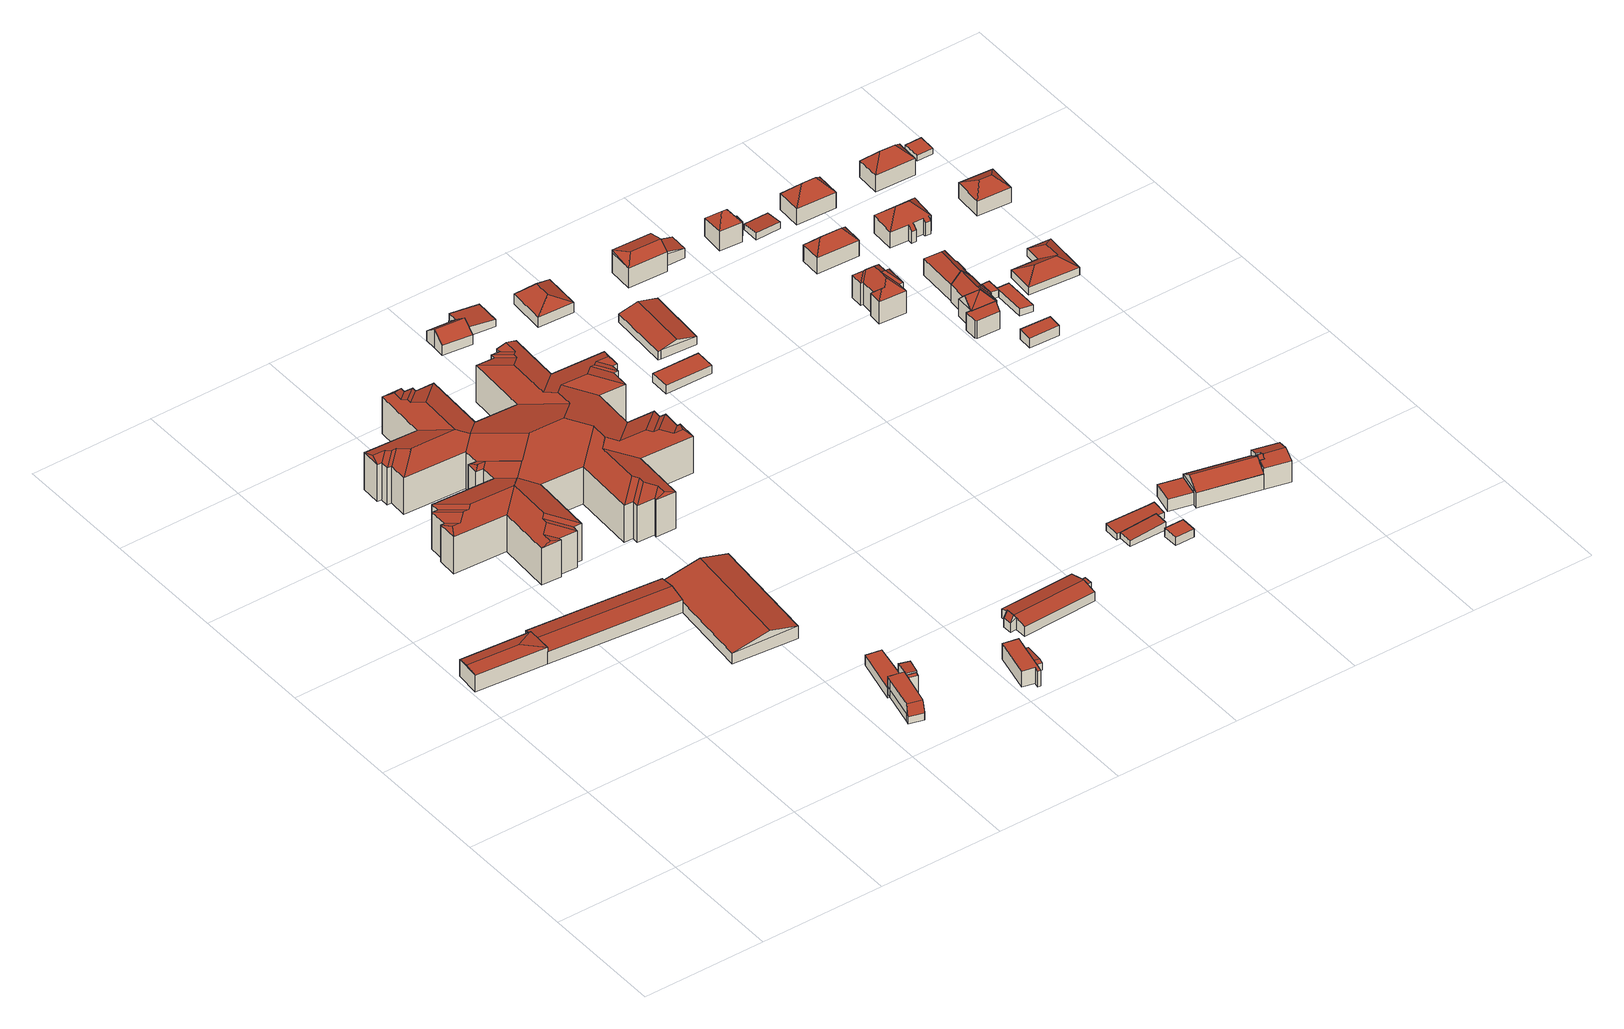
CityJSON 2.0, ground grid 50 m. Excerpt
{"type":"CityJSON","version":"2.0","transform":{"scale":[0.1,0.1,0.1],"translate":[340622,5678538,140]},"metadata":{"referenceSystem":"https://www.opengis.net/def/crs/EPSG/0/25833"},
"CityObjects":{
"building1":{"type":"Building","attributes":{"Gemeindeschluessel":14729160,"Geometrietyp2DReferenz":"3000","function":"31001_2000","roofType":"9999"},"children":["building1-1","building1-2","building1-3"]},
"building1-1":{"type":"BuildingPart","attributes":{"Dachtyp_tdc":"tdcGableRoof","Dachneigung":10.26,"QualitaetDacherkennung":90,"Geometrietyp2DReferenz":"3000","roofType":"3100","measuredHeight":6.62},"parents":["building1"],"geometry":[{"type":"MultiSurface","lod":"2","boundaries":[[[0,1,2,3,4]],[[5,6,7,8]],[[6,9,10,11,7]],[[12,13,14,15,16]],[[1,0,16,15]],[[5,14,13,6]],[[6,13,12,9]],[[9,12,16,0]],[[11,3,2,8,7]],[[4,10,9,0]],[[3,11,10,4]],[[8,2,1,5]],[[15,14,5,1]]],"semantics":{"surfaces":[{"type":"WallSurface"},{"type":"RoofSurface"},{"type":"GroundSurface"},{"type":"ClosureSurface"}],"values":[0,0,0,1,1,0,0,0,2,0,3,3,3]}}]},
"building1-2":{"type":"BuildingPart","attributes":{"Dachtyp_tdc":"tdcGableRoof","Dachneigung":13.82,"QualitaetDacherkennung":91,"Geometrietyp2DReferenz":"3000","roofType":"3100","measuredHeight":8.14},"parents":["building1"],"geometry":[{"type":"MultiSurface","lod":"2","boundaries":[[[17,18,19,20]],[[18,21,22,19]],[[10,17,20,11]],[[21,18,23]],[[17,10,24]],[[18,17,24,23]],[[10,4,21,23,24]],[[20,19,22,3,11]],[[3,22,21,4]],[[11,3,4,10]]],"semantics":{"surfaces":[{"type":"WallSurface"},{"type":"RoofSurface"},{"type":"GroundSurface"},{"type":"ClosureSurface"}],"values":[0,0,0,0,0,1,1,2,0,3]}}]},
"building1-3":{"type":"BuildingPart","attributes":{"Dachtyp_tdc":"tdcHipAndGableRoof","Dachneigung":10.05,"QualitaetDacherkennung":74,"Geometrietyp2DReferenz":"3000","roofType":"5000","measuredHeight":8.14},"parents":["building1"],"geometry":[{"type":"MultiSurface","lod":"2","boundaries":[[[25,26,14,5,8,27]],[[28,29,30,2,1]],[[29,25,27,30]],[[28,26,31]],[[25,29,32]],[[26,25,32,31]],[[29,28,31,32]],[[27,8,2,30]],[[28,1,15,14,26]],[[1,2,8,5]],[[1,5,14,15]]],"semantics":{"surfaces":[{"type":"WallSurface"},{"type":"RoofSurface"},{"type":"GroundSurface"},{"type":"ClosureSurface"}],"values":[0,0,0,1,0,1,1,2,0,3,3]}}]},
"building2":{"type":"Building","attributes":{"Dachtyp_tdc":"tdcFreeFormRoof","Gemeindeschluessel":14729160,"Dachneigung":0.127,"QualitaetDacherkennung":85,"Geometrietyp2DReferenz":"3000","function":"31001_9998","roofType":"5000","measuredHeight":7.54},"geometry":[{"type":"MultiSurface","lod":"2","boundaries":[[[33,34,35,36]],[[34,37,38,35]],[[37,39,40,38]],[[39,41,42,40]],[[41,43,44,42]],[[43,45,46,44]],[[45,47,48,46]],[[47,49,50,48]],[[49,51,52,50]],[[51,53,54,52]],[[53,55,56,54]],[[55,33,36,56]],[[57,58,59,60,61,62,63,64]],[[41,65,66,43]],[[67,62,61,68,66,65]],[[45,66,68,47]],[[47,68,61,49]],[[37,67,65,39]],[[34,63,62,67,37]],[[43,66,45]],[[39,65,41]],[[33,64,63,34]],[[55,57,64,33]],[[61,60,49]],[[49,60,59,51]],[[51,59,58,53]],[[53,58,57,55]],[[36,35,38,40,42,44,46,48,50,52,54,56]]],"semantics":{"surfaces":[{"type":"WallSurface"},{"type":"RoofSurface"},{"type":"GroundSurface"}],"values":[0,0,0,0,0,0,0,0,0,0,0,0,1,1,1,0,0,0,0,0,0,0,0,0,0,0,0,2]}}]},
"building3":{"type":"Building","attributes":{"Gemeindeschluessel":14729160,"Geometrietyp2DReferenz":"3000","function":"31001_9998","roofType":"9999"},"children":["building3-1","building3-2","building3-3"]},
"building3-1":{"type":"BuildingPart","attributes":{"Dachtyp_tdc":"tdcPolyFlatRoof","Dachneigung":3.88,"QualitaetDacherkennung":78,"Geometrietyp2DReferenz":"3000","roofType":"2100","measuredHeight":8.46},"parents":["building3"],"geometry":[{"type":"MultiSurface","lod":"2","boundaries":[[[69,70,71,72,73]],[[70,74,75,76,71]],[[74,70,69,77]],[[78,72,71,76]],[[69,73,79,80,77]],[[73,72,78,79]],[[80,75,74,77]],[[78,76,75,80,79]]],"semantics":{"surfaces":[{"type":"WallSurface"},{"type":"RoofSurface"},{"type":"GroundSurface"},{"type":"ClosureSurface"}],"values":[0,0,1,2,0,3,0,3]}}]},
"building3-2":{"type":"BuildingPart","attributes":{"Dachtyp_tdc":"tdcFreeFormRoof","Dachneigung":50.53,"QualitaetDacherkennung":9,"Geometrietyp2DReferenz":"3000","roofType":"5000","measuredHeight":8.52},"parents":["building3"],"geometry":[{"type":"MultiSurface","lod":"2","boundaries":[[[75,81,82,76]],[[81,83,84,82]],[[83,85,86,87,84]],[[88,89,83,81]],[[88,81,75]],[[89,88,75,80,85]],[[89,85,83]],[[87,78,76,82,84]],[[79,86,85,80]],[[76,78,79,80,75]],[[79,78,87,86]]],"semantics":{"surfaces":[{"type":"WallSurface"},{"type":"RoofSurface"},{"type":"GroundSurface"},{"type":"ClosureSurface"}],"values":[0,0,0,1,1,1,1,2,0,3,3]}}]},
"building3-3":{"type":"BuildingPart","attributes":{"Dachtyp_tdc":"tdcPolyFlatRoof","Dachneigung":0,"QualitaetDacherkennung":51,"Geometrietyp2DReferenz":"3000","roofType":"1000","measuredHeight":4.43},"parents":["building3"],"geometry":[{"type":"MultiSurface","lod":"2","boundaries":[[[90,73,72,91]],[[86,92,93,87]],[[92,94,95,93]],[[94,96,97,95]],[[96,98,99,97]],[[98,100,101,99]],[[100,102,103,101]],[[102,90,91,103]],[[102,100,98,96,94,92,86,79,73,90]],[[91,72,78,87,93,95,97,99,101,103]],[[78,72,73,79]],[[78,79,86,87]]],"semantics":{"surfaces":[{"type":"WallSurface"},{"type":"RoofSurface"},{"type":"GroundSurface"},{"type":"ClosureSurface"}],"values":[0,0,0,0,0,0,0,0,1,2,3,3]}}]},
"building4":{"type":"Building","attributes":{"name":"Muldentalkliniken Krankenhaus Grimma","Dachtyp_tdc":"tdcFreeFormRoof","Gemeindeschluessel":14729160,"Dachneigung":14.28,"QualitaetDacherkennung":8,"Geometrietyp2DReferenz":"3000","function":"31001_3051","roofType":"5000","measuredHeight":21.19},"geometry":[{"type":"MultiSurface","lod":"2","boundaries":[[[104,105,106,107]],[[105,108,109,106]],[[108,110,111,109]],[[110,112,113,111]],[[112,114,115,113]],[[114,116,117,115]],[[116,118,119,117]],[[118,120,121,119]],[[120,122,123,121]],[[122,124,125,123]],[[124,126,127,125]],[[126,128,129,127]],[[128,130,131,129]],[[130,132,133,131]],[[132,134,135,133]],[[134,136,137,135]],[[136,138,139,137]],[[138,140,141,139]],[[140,142,143,141]],[[142,144,145,143]],[[144,146,147,145]],[[146,148,149,147]],[[148,150,151,149]],[[150,152,153,151]],[[152,154,155,153]],[[154,156,157,155]],[[156,158,159,157]],[[158,160,161,159]],[[160,162,163,161]],[[162,164,165,163]],[[164,166,167,165]],[[166,168,169,167]],[[168,170,171,169]],[[170,172,173,171]],[[172,174,175,173]],[[174,176,177,175]],[[176,178,179,177]],[[178,180,181,179]],[[180,182,183,181]],[[182,184,185,183]],[[184,186,187,185]],[[186,188,189,187]],[[188,190,191,189]],[[190,192,193,191]],[[192,194,195,193]],[[194,196,197,195]],[[196,198,199,197]],[[198,200,201,199]],[[200,202,203,201]],[[202,204,205,203]],[[204,206,207,205]],[[206,208,209,207]],[[208,210,211,209]],[[210,212,213,211]],[[212,214,215,213]],[[214,216,217,215]],[[216,218,219,217]],[[218,220,221,219]],[[220,222,223,221]],[[222,224,225,223]],[[224,226,227,225]],[[226,228,229,227]],[[228,230,231,229]],[[230,104,107,231]],[[232,233,234,235,236,237,238,230,228]],[[239,232,228,226]],[[240,239,226,224]],[[241,240,224,222]],[[242,241,222,220]],[[243,242,220,218]],[[243,218,216]],[[244,233,232,239,240,241,242,243,216,214]],[[245,246,247,248,249,244,214,212]],[[245,212,210]],[[246,245,210,208]],[[247,246,208,206]],[[248,247,206,204]],[[249,248,204,202]],[[234,233,244,249,202,200]],[[250,251,252,235,234,200,198]],[[253,254,250,198,196]],[[255,253,196,194]],[[256,255,194,192]],[[257,256,192,190]],[[258,257,190,188]],[[258,188,186]],[[254,253,255,256,257,258,186,184]],[[259,260,261,262,263,254,184,182]],[[259,182,180]],[[260,259,180,178]],[[261,260,178,176]],[[262,261,176,174]],[[263,262,174,172]],[[251,250,254,263,172,170]],[[264,252,251,170,168]],[[265,266,267,264,168,166]],[[265,166,164]],[[266,265,164,162]],[[268,267,266,162,160]],[[269,270,268,160,158]],[[271,269,158,156]],[[272,271,156,154]],[[273,272,154,152]],[[274,273,152,150]],[[274,150,148]],[[275,270,269,271,272,273,274,148,146]],[[276,277,278,279,280,275,146,144]],[[276,144,142]],[[277,276,142,140]],[[278,277,140,138]],[[279,278,138,136]],[[280,279,136,134]],[[268,270,275,280,134,132]],[[236,235,252,264,267,268,132,130]],[[281,282,237,236,130,128]],[[283,281,128,126]],[[284,283,126,124]],[[285,284,124,122]],[[286,285,122,120]],[[286,120,118]],[[282,281,283,284,285,286,118,116]],[[287,288,289,290,291,238,237,282,116,114]],[[287,114,112]],[[288,287,112,110]],[[289,288,110,108]],[[290,289,108,105]],[[291,290,105,104]],[[238,291,104,230]],[[107,106,109,111,113,115,117,119,121,123,125,127,129,131,133,135,137,139,141,143,145,147,149,151,153,155,157,159,161,163,165,167,169,171,173,175,177,179,181,183,185,187,189,191,193,195,197,199,201,203,205,207,209,211,213,215,217,219,221,223,225,227,229,231]]],"semantics":{"surfaces":[{"type":"WallSurface"},{"type":"RoofSurface"},{"type":"GroundSurface"}],"values":[0,0,0,0,0,0,0,0,0,0,0,0,0,0,0,0,0,0,0,0,0,0,0,0,0,0,0,0,0,0,0,0,0,0,0,0,0,0,0,0,0,0,0,0,0,0,0,0,0,0,0,0,0,0,0,0,0,0,0,0,0,0,0,0,1,1,1,1,1,1,1,1,1,0,1,1,1,1,1,1,1,1,1,1,1,1,1,1,1,1,1,1,1,1,1,1,1,1,1,1,1,1,1,1,1,1,1,1,1,1,1,1,1,1,1,1,1,1,1,1,1,1,1,1,1,1,1,1,2]}}]},
"building5":{"type":"Building","attributes":{"Dachtyp_tdc":"tdcPolyFlatRoof","Gemeindeschluessel":14729160,"Dachneigung":0,"QualitaetDacherkennung":83,"Geometrietyp2DReferenz":"3000","function":"31001_9998","roofType":"1000","measuredHeight":6.91},"geometry":[{"type":"MultiSurface","lod":"2","boundaries":[[[292,293,294,295]],[[293,296,297,294]],[[296,298,299,297]],[[298,300,301,299]],[[300,302,303,301]],[[302,304,305,303]],[[304,306,307,305]],[[306,308,309,307]],[[308,292,295,309]],[[308,306,304,302,300,298,296,293,292]],[[295,294,297,299,301,303,305,307,309]]],"semantics":{"surfaces":[{"type":"WallSurface"},{"type":"RoofSurface"},{"type":"GroundSurface"}],"values":[0,0,0,0,0,0,0,0,0,1,2]}}]},
"building6":{"type":"Building","attributes":{"Dachtyp_tdc":"tdcFreeFormRoof","Gemeindeschluessel":14729160,"Dachneigung":10.26,"QualitaetDacherkennung":35,"Geometrietyp2DReferenz":"3000","function":"31001_9998","roofType":"5000","measuredHeight":3.61},"geometry":[{"type":"MultiSurface","lod":"2","boundaries":[[[310,311,312,313]],[[311,314,315,312]],[[314,316,317,315]],[[316,318,319,317]],[[318,310,313,319]],[[311,320,321,314]],[[320,310,318,316,321]],[[316,314,321]],[[311,310,320]],[[313,312,315,317,319]]],"semantics":{"surfaces":[{"type":"WallSurface"},{"type":"RoofSurface"},{"type":"GroundSurface"}],"values":[0,0,0,0,0,1,1,0,0,2]}}]},
"building7":{"type":"Building","attributes":{"Gemeindeschluessel":14729160,"Geometrietyp2DReferenz":"3000","function":"31001_9998","roofType":"9999"},"children":["building7-1","building7-2"]},
"building7-1":{"type":"BuildingPart","attributes":{"Dachtyp_tdc":"tdcPolyFlatRoof","Dachneigung":4.25,"QualitaetDacherkennung":84,"Geometrietyp2DReferenz":"3000","roofType":"2100","measuredHeight":3.94},"parents":["building7"],"geometry":[{"type":"MultiSurface","lod":"2","boundaries":[[[322,323,324,325]],[[326,327,328,329,330]],[[327,322,325,328]],[[327,326,331,332,323,322]],[[325,324,333,329,328]],[[330,331,326]],[[329,333,332,331,330]],[[333,324,323,332]]],"semantics":{"surfaces":[{"type":"WallSurface"},{"type":"RoofSurface"},{"type":"GroundSurface"},{"type":"ClosureSurface"}],"values":[0,0,0,1,2,0,3,3]}}]},
"building7-2":{"type":"BuildingPart","attributes":{"Dachtyp_tdc":"tdcGableRoof","Dachneigung":38.98,"QualitaetDacherkennung":87,"Geometrietyp2DReferenz":"3000","roofType":"3100","measuredHeight":8.17},"parents":["building7"],"geometry":[{"type":"MultiSurface","lod":"2","boundaries":[[[334,335,336,337]],[[335,330,329,336]],[[338,339,340,324,323]],[[339,341,342,340]],[[341,343,344,342]],[[343,345,346,344]],[[345,347,348,346]],[[347,334,337,348]],[[343,341,339,338,349]],[[349,331,330,335,334,347,345,343]],[[337,336,329,333,324,340,342,344,346,348]],[[332,331,349]],[[333,329,330,331,332]],[[338,323,332,349]],[[333,332,323,324]]],"semantics":{"surfaces":[{"type":"WallSurface"},{"type":"RoofSurface"},{"type":"GroundSurface"},{"type":"ClosureSurface"}],"values":[0,0,0,0,0,0,0,0,1,1,2,0,3,0,3]}}]},
"building8":{"type":"Building","attributes":{"Gemeindeschluessel":14729160,"Geometrietyp2DReferenz":"3000","function":"31001_9998","roofType":"9999"},"children":["building8-1","building8-2","building8-3"]},
"building8-1":{"type":"BuildingPart","attributes":{"Dachtyp_tdc":"tdcGableRoof","Dachneigung":14.02,"QualitaetDacherkennung":92,"Geometrietyp2DReferenz":"3000","roofType":"3100","measuredHeight":5.48},"parents":["building8"],"geometry":[{"type":"MultiSurface","lod":"2","boundaries":[[[350,351,352,353]],[[351,354,355,352]],[[354,356,355]],[[357,358,359,360]],[[358,361,362,359]],[[361,363,364,365,362]],[[366,367,368]],[[366,350,353,367]],[[369,363,361,358,357,370,371]],[[371,354,351,350,366,369]],[[353,352,355,372,360,359,362,365,373,367]],[[374,356,354,371]],[[372,355,356,374]],[[370,374,371]],[[357,360,372,374,370]],[[375,364,363,369]],[[373,365,364,375]],[[366,368,375,369]],[[373,375,368,367]]],"semantics":{"surfaces":[{"type":"WallSurface"},{"type":"RoofSurface"},{"type":"GroundSurface"},{"type":"ClosureSurface"}],"values":[0,0,0,0,0,0,0,0,1,1,2,0,3,0,3,0,3,0,3]}}]},
"building8-2":{"type":"BuildingPart","attributes":{"Dachtyp_tdc":"tdcPolyFlatRoof","Dachneigung":0,"QualitaetDacherkennung":61,"Geometrietyp2DReferenz":"3000","roofType":"1000","measuredHeight":3.59},"parents":["building8"],"geometry":[{"type":"MultiSurface","lod":"2","boundaries":[[[364,376,377,365]],[[376,378,379,377]],[[378,368,367,379]],[[368,378,376,364,375]],[[365,377,379,367,373]],[[365,373,375,364]],[[373,367,368,375]]],"semantics":{"surfaces":[{"type":"WallSurface"},{"type":"RoofSurface"},{"type":"GroundSurface"},{"type":"ClosureSurface"}],"values":[0,0,0,1,2,3,3]}}]},
"building8-3":{"type":"BuildingPart","attributes":{"Dachtyp_tdc":"tdcGableRoof","Dachneigung":64.82,"QualitaetDacherkennung":29,"Geometrietyp2DReferenz":"3000","roofType":"3100","measuredHeight":6.77},"parents":["building8"],"geometry":[{"type":"MultiSurface","lod":"2","boundaries":[[[356,380,381,355]],[[380,382,383,381]],[[382,357,360,383]],[[380,356,384]],[[357,382,385]],[[356,374,370,357,385,384]],[[382,380,384,385]],[[360,372,355,381,383]],[[356,355,372,374]],[[374,372,360,357,370]]],"semantics":{"surfaces":[{"type":"WallSurface"},{"type":"RoofSurface"},{"type":"GroundSurface"},{"type":"ClosureSurface"}],"values":[0,0,0,0,0,1,1,2,3,3]}}]},
"building9":{"type":"Building","attributes":{"Dachtyp_tdc":"tdcFreeFormRoof","Gemeindeschluessel":14729160,"Dachneigung":24.22,"QualitaetDacherkennung":41,"Geometrietyp2DReferenz":"3000","function":"31001_9998","roofType":"5000","measuredHeight":7.66},"geometry":[{"type":"MultiSurface","lod":"2","boundaries":[[[386,387,388,389]],[[387,390,391,388]],[[390,392,393,391]],[[392,386,389,393]],[[394,392,390]],[[395,394,390,387]],[[395,387,386]],[[394,395,386,392]],[[389,388,391,393]]],"semantics":{"surfaces":[{"type":"WallSurface"},{"type":"RoofSurface"},{"type":"GroundSurface"}],"values":[0,0,0,0,1,1,1,1,2]}}]},
"building10":{"type":"Building","attributes":{"Dachtyp_tdc":"tdcPolyFlatRoof","Gemeindeschluessel":14729160,"Dachneigung":0,"QualitaetDacherkennung":90,"Geometrietyp2DReferenz":"3000","function":"31001_9998","roofType":"1000","measuredHeight":3.68},"geometry":[{"type":"MultiSurface","lod":"2","boundaries":[[[396,397,398,399]],[[397,400,401,398]],[[400,402,403,401]],[[402,396,399,403]],[[402,400,397,396]],[[399,398,401,403]]],"semantics":{"surfaces":[{"type":"WallSurface"},{"type":"RoofSurface"},{"type":"GroundSurface"}],"values":[0,0,0,0,1,2]}}]},
"building11":{"type":"Building","attributes":{"Dachtyp_tdc":"tdcFreeFormRoof","Gemeindeschluessel":14729160,"Dachneigung":14.03,"QualitaetDacherkennung":94,"Geometrietyp2DReferenz":"3000","function":"31001_9998","roofType":"5000","measuredHeight":5.43},"geometry":[{"type":"MultiSurface","lod":"2","boundaries":[[[404,405,406,407]],[[405,408,409,406]],[[408,410,411,409]],[[410,412,413,411]],[[412,404,407,413]],[[404,412,414,415]],[[415,414,410,408,405]],[[405,404,415]],[[412,410,414]],[[407,406,409,411,413]]],"semantics":{"surfaces":[{"type":"WallSurface"},{"type":"RoofSurface"},{"type":"GroundSurface"}],"values":[0,0,0,0,0,1,1,0,0,2]}}]},
"building12":{"type":"Building","attributes":{"Dachtyp_tdc":"tdcPolyFlatRoof","Gemeindeschluessel":14729160,"Dachneigung":3.75,"QualitaetDacherkennung":58,"Geometrietyp2DReferenz":"3000","function":"31001_9998","roofType":"2100","measuredHeight":3.49},"geometry":[{"type":"MultiSurface","lod":"2","boundaries":[[[416,417,418,419]],[[417,420,421,418]],[[420,422,423,421]],[[422,416,419,423]],[[422,420,417,416]],[[419,418,421,423]]],"semantics":{"surfaces":[{"type":"WallSurface"},{"type":"RoofSurface"},{"type":"GroundSurface"}],"values":[0,0,0,0,1,2]}}]},
"building13":{"type":"Building","attributes":{"Dachtyp_tdc":"tdcPolyFlatRoof","Gemeindeschluessel":14729160,"Dachneigung":5.63,"QualitaetDacherkennung":80,"Geometrietyp2DReferenz":"3000","function":"31001_9998","roofType":"2100","measuredHeight":3.12},"geometry":[{"type":"MultiSurface","lod":"2","boundaries":[[[424,425,426,427]],[[425,428,429,426]],[[428,430,431,429]],[[430,432,433,431]],[[432,424,427,433]],[[432,430,428,425,424]],[[427,426,429,431,433]]],"semantics":{"surfaces":[{"type":"WallSurface"},{"type":"RoofSurface"},{"type":"GroundSurface"}],"values":[0,0,0,0,0,1,2]}}]},
"building14":{"type":"Building","attributes":{"Dachtyp_tdc":"tdcPolyFlatRoof","Gemeindeschluessel":14729160,"Dachneigung":0,"QualitaetDacherkennung":91,"Geometrietyp2DReferenz":"3000","function":"31001_9998","roofType":"1000","measuredHeight":3.57},"geometry":[{"type":"MultiSurface","lod":"2","boundaries":[[[434,435,436,437]],[[435,438,439,436]],[[438,440,441,439]],[[440,434,437,441]],[[440,438,435,434]],[[437,436,439,441]]],"semantics":{"surfaces":[{"type":"WallSurface"},{"type":"RoofSurface"},{"type":"GroundSurface"}],"values":[0,0,0,0,1,2]}}]},
"building15":{"type":"Building","attributes":{"Gemeindeschluessel":14729160,"Geometrietyp2DReferenz":"3000","function":"31001_9998","roofType":"9999"},"children":["building15-1","building15-2"]},
"building15-1":{"type":"BuildingPart","attributes":{"Dachtyp_tdc":"tdcHipAndGableRoof","Dachneigung":15.6,"QualitaetDacherkennung":52,"Geometrietyp2DReferenz":"3000","roofType":"5000","measuredHeight":11.56},"parents":["building15"],"geometry":[{"type":"MultiSurface","lod":"2","boundaries":[[[442,443,444,445]],[[443,446,447,448,444]],[[449,450,451,452,453]],[[450,442,445,451]],[[454,442,455]],[[450,456,457,455,442]],[[454,455,457,458]],[[443,454,458,446]],[[446,458,457,456,449]],[[449,456,450]],[[442,454,443]],[[445,444,448,452,451]],[[453,447,446,449]],[[453,452,448,447]]],"semantics":{"surfaces":[{"type":"WallSurface"},{"type":"RoofSurface"},{"type":"GroundSurface"},{"type":"ClosureSurface"}],"values":[0,0,0,0,1,1,1,0,0,0,0,2,0,3]}}]},
"building15-2":{"type":"BuildingPart","attributes":{"Dachtyp_tdc":"tdcGableRoof","Dachneigung":13.71,"QualitaetDacherkennung":18,"Geometrietyp2DReferenz":"3000","roofType":"3100","measuredHeight":6.08},"parents":["building15"],"geometry":[{"type":"MultiSurface","lod":"2","boundaries":[[[459,460,461,462]],[[460,453,452,461]],[[447,459,462,448]],[[453,460,463]],[[459,447,464]],[[460,459,464,463]],[[447,453,463,464]],[[462,461,452,448]],[[447,448,452,453]]],"semantics":{"surfaces":[{"type":"WallSurface"},{"type":"RoofSurface"},{"type":"GroundSurface"},{"type":"ClosureSurface"}],"values":[0,0,0,0,0,1,1,2,3]}}]},
"building16":{"type":"Building","attributes":{"Dachtyp_tdc":"tdcPolyFlatRoof","Gemeindeschluessel":14729160,"Dachneigung":0,"QualitaetDacherkennung":76,"Geometrietyp2DReferenz":"3000","function":"31001_9998","roofType":"1000","measuredHeight":5.14},"geometry":[{"type":"MultiSurface","lod":"2","boundaries":[[[465,466,467,468]],[[466,469,470,467]],[[469,471,472,470]],[[471,465,468,472]],[[471,469,466,465]],[[468,467,470,472]]],"semantics":{"surfaces":[{"type":"WallSurface"},{"type":"RoofSurface"},{"type":"GroundSurface"}],"values":[0,0,0,0,1,2]}}]},
"building17":{"type":"Building","attributes":{"Gemeindeschluessel":14729160,"Geometrietyp2DReferenz":"3000","function":"31001_3211","roofType":"9999"},"children":["building17-1","building17-2"]},
"building17-1":{"type":"BuildingPart","attributes":{"Dachtyp_tdc":"tdcGableRoof","Dachneigung":34.73,"QualitaetDacherkennung":70,"Geometrietyp2DReferenz":"3000","roofType":"3100","measuredHeight":10.42},"parents":["building17"],"geometry":[{"type":"MultiSurface","lod":"2","boundaries":[[[473,474,475,476]],[[474,477,478,475]],[[477,479,480,478]],[[479,481,482,480]],[[483,484,485,486]],[[484,487,488,485]],[[487,473,476,488]],[[489,490,491,492,493,494,495,473]],[[477,494,493,496,497,498]],[[477,498,479]],[[479,498,497,481]],[[474,495,494,477]],[[473,495,474]],[[483,491,490,484]],[[484,490,489,487]],[[487,489,473]],[[476,475,478,480,482,486,485,488]],[[486,482,481,483]],[[481,497,496,492,491,483]],[[496,493,492]]],"semantics":{"surfaces":[{"type":"WallSurface"},{"type":"RoofSurface"},{"type":"GroundSurface"},{"type":"ClosureSurface"}],"values":[0,0,0,0,0,0,0,1,1,0,0,0,0,0,0,0,2,3,3,3]}}]},
"building17-2":{"type":"BuildingPart","attributes":{"Dachtyp_tdc":"tdcGableRoof","Dachneigung":37.77,"QualitaetDacherkennung":79,"Geometrietyp2DReferenz":"3000","roofType":"3100","measuredHeight":11.05},"parents":["building17"],"geometry":[{"type":"MultiSurface","lod":"2","boundaries":[[[499,500,491,483,486,501]],[[502,503,504,482,481,497]],[[503,499,501,504]],[[499,503,505]],[[500,499,505,506]],[[503,502,506,505]],[[501,486,482,504]],[[497,496,502]],[[492,491,500]],[[481,482,486,483]],[[497,481,483,491,492,496]],[[506,502,496,493,492,500]],[[496,492,493]]],"semantics":{"surfaces":[{"type":"WallSurface"},{"type":"RoofSurface"},{"type":"GroundSurface"},{"type":"ClosureSurface"}],"values":[0,0,0,0,1,1,2,0,0,3,3,0,3]}}]},
"building18":{"type":"Building","attributes":{"Gemeindeschluessel":14729160,"Geometrietyp2DReferenz":"3000","function":"31001_9998","roofType":"9999"},"children":["building18-1","building18-2"]},
"building18-1":{"type":"BuildingPart","attributes":{"Dachtyp_tdc":"tdcPolyFlatRoof","Dachneigung":18.79,"QualitaetDacherkennung":30,"Geometrietyp2DReferenz":"3000","roofType":"2100","measuredHeight":6.82},"parents":["building18"],"geometry":[{"type":"MultiSurface","lod":"2","boundaries":[[[507,508,509,510]],[[511,512,513,514]],[[512,507,510,513]],[[512,511,508,507]],[[510,509,514,513]],[[511,514,509,508]]],"semantics":{"surfaces":[{"type":"WallSurface"},{"type":"RoofSurface"},{"type":"GroundSurface"},{"type":"ClosureSurface"}],"values":[0,0,0,1,2,3]}}]},
"building18-2":{"type":"BuildingPart","attributes":{"Dachtyp_tdc":"tdcHipRoof","Dachneigung":44.6,"QualitaetDacherkennung":63,"Geometrietyp2DReferenz":"3000","roofType":"3200","measuredHeight":12.43},"parents":["building18"],"geometry":[{"type":"MultiSurface","lod":"2","boundaries":[[[515,516,517,518]],[[516,519,511,514,517]],[[520,509,508]],[[520,521,522,509]],[[521,523,524,522]],[[523,525,526,524]],[[525,515,518,526]],[[519,516,515,527,521,520]],[[525,523,528]],[[515,525,528,527]],[[523,521,527,528]],[[518,517,514,509,522,524,526]],[[508,511,519,520]],[[508,509,514,511]]],"semantics":{"surfaces":[{"type":"WallSurface"},{"type":"RoofSurface"},{"type":"GroundSurface"},{"type":"ClosureSurface"}],"values":[0,0,0,0,0,0,0,1,1,1,1,2,0,3]}}]},
"building19":{"type":"Building","attributes":{"Dachtyp_tdc":"tdcFreeFormRoof","Gemeindeschluessel":14729160,"Dachneigung":44.49,"QualitaetDacherkennung":86,"Geometrietyp2DReferenz":"3000","function":"31001_9998","roofType":"5000","measuredHeight":14.47},"geometry":[{"type":"MultiSurface","lod":"2","boundaries":[[[529,530,531,532]],[[530,533,534,531]],[[533,535,536,534]],[[535,537,538,536]],[[537,539,540,538]],[[539,541,542,540]],[[541,543,544,542]],[[543,545,546,544]],[[545,547,548,546]],[[547,549,550,548]],[[549,551,552,550]],[[551,529,532,552]],[[553,554,555,556,557,558,551,549]],[[559,553,549,547]],[[559,547,545]],[[554,553,559,545,543]],[[560,555,554,543,541]],[[561,560,541,539]],[[561,539,537]],[[556,555,560,561,537,535]],[[557,556,535,533]],[[562,558,557,533,530]],[[562,530,529]],[[558,562,529,551]],[[532,531,534,536,538,540,542,544,546,548,550,552]]],"semantics":{"surfaces":[{"type":"WallSurface"},{"type":"RoofSurface"},{"type":"GroundSurface"}],"values":[0,0,0,0,0,0,0,0,0,0,0,0,1,1,1,1,1,1,1,1,1,1,1,1,2]}}]},
"building20":{"type":"Building","attributes":{"Dachtyp_tdc":"tdcPolyFlatRoof","Gemeindeschluessel":14729160,"Dachneigung":4.78,"QualitaetDacherkennung":97,"Geometrietyp2DReferenz":"3000","function":"31001_9998","roofType":"2100","measuredHeight":3.02},"geometry":[{"type":"MultiSurface","lod":"2","boundaries":[[[563,564,565,566]],[[564,567,568,565]],[[567,569,570,568]],[[569,563,566,570]],[[569,567,564,563]],[[566,565,568,570]]],"semantics":{"surfaces":[{"type":"WallSurface"},{"type":"RoofSurface"},{"type":"GroundSurface"}],"values":[0,0,0,0,1,2]}}]},
"building21":{"type":"Building","attributes":{"Dachtyp_tdc":"tdcFreeFormRoof","Gemeindeschluessel":14729160,"Dachneigung":18.54,"QualitaetDacherkennung":21,"Geometrietyp2DReferenz":"3000","function":"31001_3211","roofType":"5000","measuredHeight":11.03},"geometry":[{"type":"MultiSurface","lod":"2","boundaries":[[[571,572,573,574]],[[572,575,488,573]],[[575,576,485,488]],[[576,577,501,485]],[[577,578,504,501]],[[578,579,482,504]],[[579,580,480,482]],[[580,571,574,480]],[[572,581,582,577,576,575]],[[581,571,580,579,578,582]],[[578,577,582]],[[572,571,581]],[[574,573,488,485,501,504,482,480]]],"semantics":{"surfaces":[{"type":"WallSurface"},{"type":"RoofSurface"},{"type":"GroundSurface"}],"values":[0,0,0,0,0,0,0,0,1,1,0,0,2]}}]},
"building22":{"type":"Building","attributes":{"Dachtyp_tdc":"tdcHipRoof","Gemeindeschluessel":14729160,"Dachneigung":45.66,"QualitaetDacherkennung":81,"Geometrietyp2DReferenz":"3000","function":"31001_9998","roofType":"3200","measuredHeight":11.35},"geometry":[{"type":"MultiSurface","lod":"2","boundaries":[[[583,584,585,586]],[[584,587,588,585]],[[587,589,590,588]],[[589,583,586,590]],[[587,584,591]],[[583,589,592]],[[584,583,592,591]],[[589,587,591,592]],[[586,585,588,590]]],"semantics":{"surfaces":[{"type":"WallSurface"},{"type":"RoofSurface"},{"type":"GroundSurface"}],"values":[0,0,0,0,1,1,1,1,2]}}]},
"building23":{"type":"Building","attributes":{"Dachtyp_tdc":"tdcPolyFlatRoof","Gemeindeschluessel":14729160,"Dachneigung":0,"QualitaetDacherkennung":87,"Geometrietyp2DReferenz":"3000","function":"31001_9998","roofType":"1000","measuredHeight":7.65},"geometry":[{"type":"MultiSurface","lod":"2","boundaries":[[[593,594,595,596]],[[594,597,598,595]],[[597,599,600,598]],[[599,601,602,600]],[[601,603,604,602]],[[603,605,606,604]],[[605,593,596,606]],[[605,603,601,599,597,594,593]],[[596,595,598,600,602,604,606]]],"semantics":{"surfaces":[{"type":"WallSurface"},{"type":"RoofSurface"},{"type":"GroundSurface"}],"values":[0,0,0,0,0,0,0,1,2]}}]},
"building24":{"type":"Building","attributes":{"Dachtyp_tdc":"tdcFreeFormRoof","Gemeindeschluessel":14729160,"Dachneigung":45.85,"QualitaetDacherkennung":63,"Geometrietyp2DReferenz":"3000","function":"31001_9998","roofType":"5000","measuredHeight":11.88},"geometry":[{"type":"MultiSurface","lod":"2","boundaries":[[[607,608,609,610]],[[608,611,612,609]],[[611,613,614,612]],[[613,601,615,614]],[[601,599,616,615]],[[599,597,617,616]],[[597,618,619,617]],[[618,620,621,619]],[[620,622,623,621]],[[622,624,625,623]],[[624,626,627,625]],[[626,607,610,627]],[[628,629,626,624]],[[628,624,622]],[[630,631,632,629,628,622,620]],[[633,630,620,618]],[[597,633,618]],[[633,597,599]],[[599,630,633]],[[601,630,599]],[[601,631,630]],[[631,601,613]],[[634,632,631,613,611]],[[635,634,611,608]],[[635,608,607]],[[629,632,634,635,607,626]],[[610,609,612,614,615,616,617,619,621,623,625,627]]],"semantics":{"surfaces":[{"type":"WallSurface"},{"type":"RoofSurface"},{"type":"GroundSurface"}],"values":[0,0,0,0,0,0,0,0,0,0,0,0,1,0,1,1,0,0,1,1,1,1,1,1,1,1,2]}}]},
"building25":{"type":"Building","attributes":{"Dachtyp_tdc":"tdcPolyFlatRoof","Gemeindeschluessel":14729160,"Dachneigung":0,"QualitaetDacherkennung":87,"Geometrietyp2DReferenz":"3000","function":"31001_9998","roofType":"1000","measuredHeight":4.3},"geometry":[{"type":"MultiSurface","lod":"2","boundaries":[[[636,637,638,639]],[[637,640,641,638]],[[640,642,643,641]],[[642,636,639,643]],[[642,640,637,636]],[[639,638,641,643]]],"semantics":{"surfaces":[{"type":"WallSurface"},{"type":"RoofSurface"},{"type":"GroundSurface"}],"values":[0,0,0,0,1,2]}}]},
"building26":{"type":"Building","attributes":{"Dachtyp_tdc":"tdcHipAndGableRoof","Gemeindeschluessel":14729160,"Dachneigung":45.58,"QualitaetDacherkennung":82,"Geometrietyp2DReferenz":"3000","function":"31001_9998","roofType":"5000","measuredHeight":11.19},"geometry":[{"type":"MultiSurface","lod":"2","boundaries":[[[644,645,646,647]],[[645,648,649,646]],[[648,650,651,649]],[[650,652,653,651]],[[652,654,655,653]],[[654,656,657,655]],[[656,658,659,657]],[[658,660,661,659]],[[660,644,647,661]],[[656,654,662]],[[654,652,650,662]],[[650,648,645,644,660,658,656,662]],[[647,646,649,651,653,655,657,659,661]]],"semantics":{"surfaces":[{"type":"WallSurface"},{"type":"RoofSurface"},{"type":"GroundSurface"}],"values":[0,0,0,0,0,0,0,0,0,1,1,1,2]}}]},
"building27":{"type":"Building","attributes":{"Dachtyp_tdc":"tdcHipRoof","Gemeindeschluessel":14729160,"Dachneigung":47.53,"QualitaetDacherkennung":81,"Geometrietyp2DReferenz":"3000","function":"31001_9998","roofType":"3200","measuredHeight":12.38},"geometry":[{"type":"MultiSurface","lod":"2","boundaries":[[[663,664,665,666]],[[664,667,668,665]],[[667,669,670,668]],[[669,671,672,670]],[[671,673,674,672]],[[673,675,676,674]],[[675,677,678,676]],[[677,679,680,678]],[[679,681,682,680]],[[681,683,684,682]],[[683,685,686,684]],[[685,663,666,686]],[[681,679,687]],[[677,675,688]],[[679,677,688,687]],[[675,673,671,669,667,664,663,685,683,681,687,688]],[[666,665,668,670,672,674,676,678,680,682,684,686]]],"semantics":{"surfaces":[{"type":"WallSurface"},{"type":"RoofSurface"},{"type":"GroundSurface"}],"values":[0,0,0,0,0,0,0,0,0,0,0,0,1,1,1,1,2]}}]},
"building28":{"type":"Building","attributes":{"Gemeindeschluessel":14729160,"Geometrietyp2DReferenz":"3000","function":"31001_9998","roofType":"9999"},"children":["building28-1","building28-2"]},
"building28-1":{"type":"BuildingPart","attributes":{"Dachtyp_tdc":"tdcPolyFlatRoof","Dachneigung":0,"QualitaetDacherkennung":71,"Geometrietyp2DReferenz":"3000","roofType":"1000","measuredHeight":3.02},"parents":["building28"],"geometry":[{"type":"MultiSurface","lod":"2","boundaries":[[[689,690,691,692]],[[690,693,694,691]],[[693,695,696,694]],[[695,697,698,696]],[[697,699,700,698]],[[697,695,693,690,689,699]],[[700,692,691,694,696,698]],[[692,700,699,689]]],"semantics":{"surfaces":[{"type":"WallSurface"},{"type":"RoofSurface"},{"type":"GroundSurface"},{"type":"ClosureSurface"}],"values":[0,0,0,0,0,1,2,3]}}]},
"building28-2":{"type":"BuildingPart","attributes":{"Dachtyp_tdc":"tdcPolyFlatRoof","Dachneigung":0,"QualitaetDacherkennung":84,"Geometrietyp2DReferenz":"3000","roofType":"1000","measuredHeight":3.12},"parents":["building28"],"geometry":[{"type":"MultiSurface","lod":"2","boundaries":[[[701,702,703,698]],[[702,704,705,703]],[[704,706,707,705]],[[706,708,709,707]],[[708,710,692,709]],[[710,689,692]],[[711,701,698,700,699]],[[711,710,708,706,704,702,701]],[[698,703,705,707,709,692,700]],[[699,689,710,711]],[[699,700,692,689]]],"semantics":{"surfaces":[{"type":"WallSurface"},{"type":"RoofSurface"},{"type":"GroundSurface"},{"type":"ClosureSurface"}],"values":[0,0,0,0,0,0,0,1,2,0,3]}}]},
"building29":{"type":"Building","attributes":{"Dachtyp_tdc":"tdcHipRoof","Gemeindeschluessel":14729160,"Dachneigung":46.67,"QualitaetDacherkennung":54,"Geometrietyp2DReferenz":"3000","function":"31001_9998","roofType":"3200","measuredHeight":12.21},"geometry":[{"type":"MultiSurface","lod":"2","boundaries":[[[712,713,714,715]],[[713,716,717,714]],[[716,718,719,717]],[[718,720,721,719]],[[720,722,723,721]],[[722,724,725,723]],[[724,726,727,725]],[[726,728,729,727]],[[728,730,731,729]],[[730,732,733,731]],[[732,734,735,733]],[[734,712,715,735]],[[726,724,736]],[[730,728,737]],[[724,722,720,718,716,713,712,734,732,730,737,736]],[[728,726,736,737]],[[715,714,717,719,721,723,725,727,729,731,733,735]]],"semantics":{"surfaces":[{"type":"WallSurface"},{"type":"RoofSurface"},{"type":"GroundSurface"}],"values":[0,0,0,0,0,0,0,0,0,0,0,0,1,1,1,1,2]}}]},
"building30":{"type":"Building","attributes":{"Dachtyp_tdc":"tdcFreeFormRoof","Gemeindeschluessel":14729160,"Dachneigung":32.27,"QualitaetDacherkennung":74,"Geometrietyp2DReferenz":"3000","function":"31001_9998","roofType":"5000","measuredHeight":6.84},"geometry":[{"type":"MultiSurface","lod":"2","boundaries":[[[738,739,740,741]],[[739,742,743,740]],[[742,744,745,743]],[[744,746,747,745]],[[746,748,749,747]],[[748,738,741,749]],[[750,751,748,746]],[[752,753,750,746,744]],[[752,744,742]],[[753,752,742,739]],[[751,750,753,739,738]],[[751,738,748]],[[741,740,743,745,747,749]]],"semantics":{"surfaces":[{"type":"WallSurface"},{"type":"RoofSurface"},{"type":"GroundSurface"}],"values":[0,0,0,0,0,0,1,1,1,1,1,1,2]}}]},
"building31":{"type":"Building","attributes":{"Dachtyp_tdc":"tdcHipRoof","Gemeindeschluessel":14729160,"Dachneigung":46.93,"QualitaetDacherkennung":73,"Geometrietyp2DReferenz":"3000","function":"31001_9998","roofType":"3200","measuredHeight":12.21},"geometry":[{"type":"MultiSurface","lod":"2","boundaries":[[[754,755,756,757]],[[755,758,759,756]],[[758,760,761,759]],[[760,762,763,761]],[[762,764,765,763]],[[764,766,767,765]],[[766,768,769,767]],[[768,770,771,769]],[[770,772,773,771]],[[772,774,775,773]],[[774,776,777,775]],[[776,754,757,777]],[[772,770,778]],[[768,766,779]],[[770,768,779,778]],[[766,764,762,760,758,755,754,776,774,772,778,779]],[[757,756,759,761,763,765,767,769,771,773,775,777]]],"semantics":{"surfaces":[{"type":"WallSurface"},{"type":"RoofSurface"},{"type":"GroundSurface"}],"values":[0,0,0,0,0,0,0,0,0,0,0,0,1,1,1,1,2]}}]},
"building32":{"type":"Building","attributes":{"Dachtyp_tdc":"tdcHipRoof","Gemeindeschluessel":14729160,"Dachneigung":27.89,"QualitaetDacherkennung":93,"Geometrietyp2DReferenz":"3000","function":"31001_9998","roofType":"3200","measuredHeight":9.68},"geometry":[{"type":"MultiSurface","lod":"2","boundaries":[[[780,781,782,783]],[[781,784,785,782]],[[784,786,787,785]],[[786,780,783,787]],[[784,781,788]],[[780,786,789]],[[781,780,789,788]],[[786,784,788,789]],[[783,782,785,787]]],"semantics":{"surfaces":[{"type":"WallSurface"},{"type":"RoofSurface"},{"type":"GroundSurface"}],"values":[0,0,0,0,1,1,1,1,2]}}]},
"building33":{"type":"Building","attributes":{"Dachtyp_tdc":"tdcPolyFlatRoof","Gemeindeschluessel":14729160,"Dachneigung":0,"QualitaetDacherkennung":69,"Geometrietyp2DReferenz":"3000","function":"31001_9998","roofType":"1000","measuredHeight":2.56},"geometry":[{"type":"MultiSurface","lod":"2","boundaries":[[[790,791,792,793]],[[791,794,795,792]],[[794,796,797,795]],[[796,790,793,797]],[[796,794,791,790]],[[793,792,795,797]]],"semantics":{"surfaces":[{"type":"WallSurface"},{"type":"RoofSurface"},{"type":"GroundSurface"}],"values":[0,0,0,0,1,2]}}]}
},
"vertices":[
[830,1083,60],[296,1131,60],[296,1131,6],[830,1083,6],[830,1083,51],[301,1234,60],[302,1266,60],[302,1266,6],[301,1234,6],[842,1216,60],[842,1216,51],[842,1216,6],[842,1216,61],[302,1266,61],[301,1234,67],[299,1202,72],[837,1153,72],
[1103,1192,60],[1062,736,60],[1062,736,6],[1103,1192,6],[801,760,51],[801,760,6],[951,746,88],[992,1202,88],
[17,1256,79],[301,1234,79],[17,1256,6],[296,1131,78],[8,1157,78],[8,1157,6],[222,1193,88],[13,1210,88],
[1153,296,51],[1180,290,51],[1180,290,20],[1153,296,20],[1177,278,51],[1177,278,20],[1141,131,51],[1141,131,20],[1137,115,51],[1137,115,20],[1079,129,51],[1079,129,20],[1083,145,51],[1083,145,20],[1115,281,51],[1115,281,20],[1121,303,51],[1121,303,20],[1137,300,51],[1137,300,20],[1140,311,51],[1140,311,20],[1155,308,51],[1155,308,20],[1155,308,83],[1140,311,83],[1137,300,94],[1121,303,94],[1121,303,95],[1179,289,95],[1180,290,94],[1153,296,94],[1141,131,95],[1083,145,95],[1177,278,95],[1115,281,95],
[1201,352,80],[1242,338,81],[1242,338,0],[1201,352,0],[1201,352,45],[1225,279,85],[1225,279,76],[1225,279,0],[1188,288,85],[1188,288,0],[1188,288,45],[1188,288,76],
[1221,264,76],[1221,264,0],[1177,278,76],[1177,278,0],[1180,290,76],[1180,290,45],[1180,290,0],[1216,273,85],[1184,282,84],
[1226,480,45],[1226,480,0],[1153,296,45],[1153,296,0],[1155,308,45],[1155,308,0],[1140,311,45],[1140,311,0],[1137,300,45],[1137,300,0],[1121,303,45],[1121,303,0],[1165,491,45],[1165,491,0],
[1255,1820,199],[1253,1785,199],[1253,1785,38],[1255,1820,38],[1276,1784,199],[1276,1784,38],[1272,1712,199],[1272,1712,38],[1285,1711,199],[1285,1711,38],[1281,1632,199],[1281,1632,38],[1066,1642,199],[1066,1642,38],[1056,1427,199],[1056,1427,38],[976,1431,199],[976,1431,38],[977,1442,199],[977,1442,38],[905,1445,199],[905,1445,38],[907,1470,199],[907,1470,38],[870,1472,199],[870,1472,38],[882,1722,199],[882,1722,38],[710,1731,199],[710,1731,38],[697,1480,199],[697,1480,38],[664,1482,199],[664,1482,38],[662,1457,199],[662,1457,38],[589,1461,199],[589,1461,38],[589,1450,199],[589,1450,38],[509,1454,199],[509,1454,38],[520,1669,199],[520,1669,38],[304,1680,199],[304,1680,38],[308,1759,199],[308,1759,38],[321,1758,199],[321,1758,38],[324,1831,199],[324,1831,38],[347,1830,199],[347,1830,38],[349,1865,199],[349,1865,38],[600,1852,199],[600,1852,38],[603,1915,199],[603,1915,38],[573,1917,199],[573,1917,38],[575,1964,199],[575,1964,38],[607,1962,199],[607,1962,38],[610,2025,199],[610,2025,38],[357,2038,199],[357,2038,38],[361,2112,199],[361,2112,38],[343,2113,199],[343,2113,38],[344,2146,199],[344,2146,38],[326,2147,199],[326,2147,38],[330,2226,199],[330,2226,38],[546,2216,199],[546,2216,38],[557,2431,199],[557,2431,38],[636,2428,199],[636,2428,38],[635,2410,199],[635,2410,38],[668,2408,199],[668,2408,38],[668,2390,199],[668,2390,38],[742,2386,199],[742,2386,38],[730,2134,199],[730,2134,38],[902,2126,199],[902,2126,38],[914,2378,199],[914,2378,38],[988,2374,199],[988,2374,38],[989,2392,199],[989,2392,38],[1022,2390,199],[1022,2390,38],[1024,2408,199],[1024,2408,38],[1103,2405,199],[1103,2405,38],[1092,2189,199],[1092,2189,38],[1308,2179,199],[1308,2179,38],[1304,2099,199],[1304,2099,38],[1286,2100,199],[1286,2100,38],[1285,2066,199],[1285,2066,38],[1267,2067,199],[1267,2067,38],[1263,1993,199],[1263,1993,38],[1155,1999,199],[1155,1999,38],[1146,1826,199],[1146,1826,38],[1066,2097,223],[1028,2063,232],[1025,1990,232],[949,1921,250],[1018,1845,232],[1014,1774,232],[1048,1737,223],[1174,2091,223],[1213,2127,213],[1230,2126,213],[1248,2142,209],[1298,2139,209],[994,2100,223],[1063,2407,209],[1060,2348,209],[1043,2333,213],[1042,2315,213],[1003,2280,223],[669,2080,214],[670,2080,214],[807,1928,250],[644,2297,223],[635,2118,223],[608,2336,213],[609,2355,213],[594,2372,209],[596,2413,209],[336,2186,209],[386,2184,209],[402,2166,213],[420,2166,213],[455,2126,223],[714,1844,228],[598,1939,205],[628,1938,205],[713,1844,228],[655,1792,214],[438,1767,223],[617,1758,223],[419,1750,218],[397,1751,218],[359,1717,209],[326,1718,209],[618,1758,223],[549,1459,209],[550,1502,209],[590,1538,218],[591,1563,218],[609,1579,223],[968,1561,223],[977,1740,223],[986,1541,218],[985,1517,218],[1019,1480,209],[1016,1441,209],[1267,1672,209],[1231,1674,209],[1197,1712,218],[1173,1713,218],[1156,1731,223],
[1493,41,109],[1529,202,109],[1529,202,40],[1493,41,40],[1590,189,109],[1590,189,40],[1577,135,109],[1577,135,40],[1565,81,109],[1565,81,40],[1553,28,109],[1553,28,40],[1548,6,109],[1548,6,40],[1537,9,109],[1537,9,40],[1542,30,109],[1542,30,40],
[1623,180,60],[1603,73,72],[1603,73,41],[1623,180,41],[1565,81,72],[1565,81,41],[1577,135,70],[1577,135,41],[1590,189,60],[1590,189,41],[1606,90,77],[1569,98,77],
[1196,2648,87],[1079,2663,96],[1079,2663,56],[1196,2648,56],[1082,2759,96],[1201,2747,87],[1201,2747,56],[1082,2759,56],[1082,2759,63],[1081,2719,96],[1079,2666,96],[1079,2666,56],
[1076,2718,97],[1080,2759,63],[1080,2759,56],[1076,2718,56],[1079,2663,135],[1077,2617,98],[1077,2617,56],[958,2631,100],[958,2631,56],[961,2678,138],[961,2678,56],[964,2727,98],[964,2727,56],[998,2724,98],[998,2724,56],[1079,2666,138],
[1969,267,78],[1665,257,78],[1665,257,38],[1969,267,38],[1664,304,90],[1664,304,38],[1664,304,88],[1663,340,88],[1662,385,76],[1662,385,38],[1663,340,38],[1965,394,76],[1965,394,38],[1966,353,87],[1966,353,74],[1966,353,38],[1967,319,91],[1967,319,38],[1967,319,74],[1967,327,93],[1663,336,88],[1664,317,93],[1664,317,38],[1967,327,38],[1664,317,88],[1967,327,74],
[1992,353,74],[1992,353,38],[1993,320,74],[1993,320,38],
[1639,303,77],[1639,303,38],[1638,339,77],[1638,339,38],[1653,304,106],[1652,339,106],
[1454,2549,101],[1310,2557,101],[1310,2557,57],[1454,2549,57],[1318,2707,101],[1318,2707,57],[1462,2699,101],[1462,2699,57],[1388,2674,134],[1385,2604,134],
[1651,2104,76],[1649,2024,76],[1649,2024,39],[1651,2104,39],[1459,2028,76],[1459,2028,39],[1461,2109,76],[1461,2109,39],
[1687,2163,93],[1544,2172,96],[1544,2172,58],[1687,2163,58],[1532,2173,93],[1532,2173,58],[1547,2418,93],[1547,2418,58],[1703,2408,93],[1703,2408,58],[1625,2413,113],[1610,2168,113],
[2242,492,60],[2393,491,70],[2393,491,35],[2242,492,35],[2392,434,70],[2392,434,35],[2242,435,60],[2242,435,35],
[2247,520,33],[2249,580,39],[2249,580,7],[2247,520,7],[2422,575,39],[2422,575,7],[2447,575,39],[2447,575,7],[2446,516,33],[2446,516,7],
[2449,413,68],[2449,350,68],[2449,350,32],[2449,413,32],[2372,350,68],[2372,350,32],[2372,413,68],[2372,413,32],
[1682,2544,144],[1686,2644,144],[1686,2644,59],[1682,2544,59],[1844,2637,144],[1844,2637,111],[1844,2637,59],[1841,2562,144],[1840,2537,144],[1840,2537,59],[1841,2562,59],[1841,2562,111],[1686,2644,158],[1716,2583,174],[1841,2562,163],[1842,2578,174],[1844,2637,158],
[1933,2634,102],[1930,2559,102],[1930,2559,59],[1933,2634,59],[1860,2562,120],[1863,2637,120],
[2595,610,53],[2575,523,53],[2575,523,2],[2595,610,2],[2481,545,53],[2481,545,2],[2502,632,53],[2502,632,2],
[2570,502,67],[2575,523,67],[2575,523,1],[2570,502,1],[2595,610,67],[2595,610,1],[2839,552,67],[2839,552,1],[2830,514,67],[2830,514,1],[2822,479,67],[2822,480,67],[2822,480,1],[2822,479,1],[2815,447,67],[2815,447,1],[2815,447,68],[2822,480,91],[2822,479,91],[2825,489,98],[2827,500,105],[2583,557,105],[2575,523,82],[2829,507,100],[2830,514,95],[2839,552,68],
[2841,475,97],[2822,479,97],[2841,475,1],[2830,514,101],[2849,509,101],[2849,509,1],[2845,494,112],[2827,498,112],
[2168,2551,108],[2150,2552,114],[2150,2552,46],[2168,2551,46],[2153,2589,114],[2170,2588,108],[2170,2588,46],[2153,2589,46],
[2155,2622,122],[2152,2589,125],[2152,2589,46],[2155,2622,46],[2153,2589,125],[2150,2552,128],[2148,2526,131],[2148,2526,46],[2058,2532,131],[2058,2532,46],[2065,2628,122],[2065,2628,46],[2119,2575,170],[2098,2576,170],
[2277,2023,131],[2280,2076,131],[2280,2076,34],[2277,2023,34],[2387,2070,131],[2387,2070,34],[2385,2030,131],[2385,2030,34],[2401,2029,131],[2401,2029,34],[2396,1941,131],[2396,1941,34],[2380,1942,131],[2380,1942,34],[2378,1899,131],[2378,1899,34],[2269,1906,131],[2269,1906,34],[2273,1960,131],[2273,1960,34],[2284,1960,131],[2284,1960,34],[2288,2023,131],[2288,2023,34],[2310,1931,158],[2332,1951,178],[2334,1984,178],[2334,1985,178],[2336,2025,178],[2316,2047,157],[2298,1932,158],[2339,1989,174],[2355,1988,174],[2305,2048,157],
[2197,2512,71],[2198,2582,65],[2198,2582,41],[2197,2512,41],[2297,2582,65],[2297,2582,41],[2298,2512,71],[2298,2512,41],
[2941,527,93],[2916,423,92],[2916,423,1],[2941,527,1],[2815,447,92],[2822,480,104],[2841,475,104],[2849,509,106],[2830,514,106],[2839,552,93],[2928,474,111],[2845,494,111],
[2260,2328,108],[2432,2321,108],[2432,2321,38],[2260,2328,38],[2428,2237,107],[2428,2237,38],[2257,2244,107],[2257,2244,38],[2388,2282,152],[2300,2285,152],
[2493,1664,100],[2496,1715,100],[2496,1715,23],[2493,1664,23],[2514,1714,100],[2514,1714,23],[2514,1712,100],[2514,1712,23],[2613,1706,100],[2613,1706,23],[2590,1652,100],[2590,1652,23],[2498,1657,100],[2498,1657,23],
[2629,1801,100],[2626,1750,100],[2626,1750,24],[2629,1801,24],[2620,1751,100],[2620,1751,24],[2617,1705,100],[2617,1705,24],[2613,1706,24],[2514,1712,24],[2514,1714,24],[2518,1790,100],[2518,1790,24],[2538,1789,100],[2538,1789,24],[2543,1867,100],[2543,1867,24],[2626,1862,100],[2626,1862,24],[2622,1802,100],[2622,1802,24],[2584,1864,143],[2578,1763,143],[2575,1747,141],[2578,1750,143],[2579,1763,143],[2516,1751,141],[2596,1778,126],[2602,1777,126],
[2737,1562,65],[2733,1505,65],[2733,1505,22],[2737,1562,22],[2612,1509,65],[2612,1509,22],[2616,1569,65],[2616,1569,22],
[2637,1913,90],[2629,1913,98],[2629,1913,28],[2637,1913,28],[2626,1862,98],[2626,1862,28],[2585,1864,139],[2585,1864,28],[2543,1867,97],[2543,1867,28],[2553,2035,97],[2553,2035,28],[2636,2030,98],[2636,2030,28],[2632,1965,98],[2632,1965,28],[2640,1964,90],[2640,1964,28],[2593,1989,139],
[2399,2607,96],[2398,2596,108],[2398,2596,37],[2399,2607,37],[2434,2595,107],[2434,2595,37],[2435,2612,89],[2435,2612,37],[2455,2611,89],[2455,2611,37],[2454,2594,107],[2454,2594,37],[2523,2591,107],[2523,2591,37],[2519,2492,106],[2519,2492,37],[2358,2499,106],[2358,2499,37],[2362,2598,107],[2362,2598,37],[2370,2598,107],[2370,2598,37],[2370,2609,95],[2370,2609,37],[2415,2547,160],[2472,2545,160],
[2689,1804,55],[2739,1801,55],[2739,1801,25],[2689,1804,25],[2736,1658,55],[2736,1658,25],[2685,1666,55],[2685,1666,25],[2688,1791,55],[2688,1791,25],[2689,1791,55],[2689,1791,25],
[2688,1791,56],[2630,1802,56],[2630,1802,25],[2622,1803,56],[2622,1803,25],[2625,1852,56],[2625,1852,25],[2691,1849,56],[2691,1849,25],[2689,1804,56],[2689,1791,56],
[2677,2197,88],[2678,2209,100],[2678,2209,31],[2677,2197,31],[2637,2210,100],[2637,2210,31],[2637,2192,80],[2637,2192,31],[2617,2193,80],[2617,2193,31],[2618,2211,100],[2618,2211,31],[2544,2215,100],[2544,2215,31],[2548,2313,109],[2548,2313,31],[2715,2306,109],[2715,2306,31],[2710,2207,100],[2710,2207,31],[2701,2208,100],[2701,2208,31],[2700,2196,88],[2700,2196,31],[2599,2263,153],[2658,2260,153],
[2992,1904,59],[2979,1722,59],[2979,1722,26],[2992,1904,26],[2776,1737,59],[2776,1737,26],[2784,1849,59],[2784,1849,26],[2891,1842,59],[2891,1842,26],[2896,1910,59],[2896,1910,26],[2936,1790,89],[2940,1859,89],[2836,1789,94],[2927,1783,94],
[2780,2597,83],[2779,2580,102],[2779,2580,32],[2780,2597,32],[2814,2579,102],[2814,2579,32],[2814,2590,90],[2814,2590,32],[2843,2588,90],[2843,2588,32],[2843,2578,102],[2843,2578,32],[2850,2577,102],[2850,2577,32],[2845,2480,104],[2845,2480,32],[2684,2487,104],[2684,2487,32],[2688,2585,102],[2688,2585,32],[2758,2581,102],[2758,2581,32],[2759,2598,83],[2759,2598,32],[2737,2533,155],[2797,2530,155],
[3023,2172,93],[2886,2181,93],[2886,2181,28],[3023,2172,28],[2894,2297,95],[2894,2297,28],[3031,2288,95],[3031,2288,28],[2937,2238,125],[2986,2234,125],
[2962,2605,58],[2960,2535,58],[2960,2535,32],[2962,2605,32],[2895,2536,58],[2895,2536,32],[2895,2606,58],[2895,2606,32]
]}
